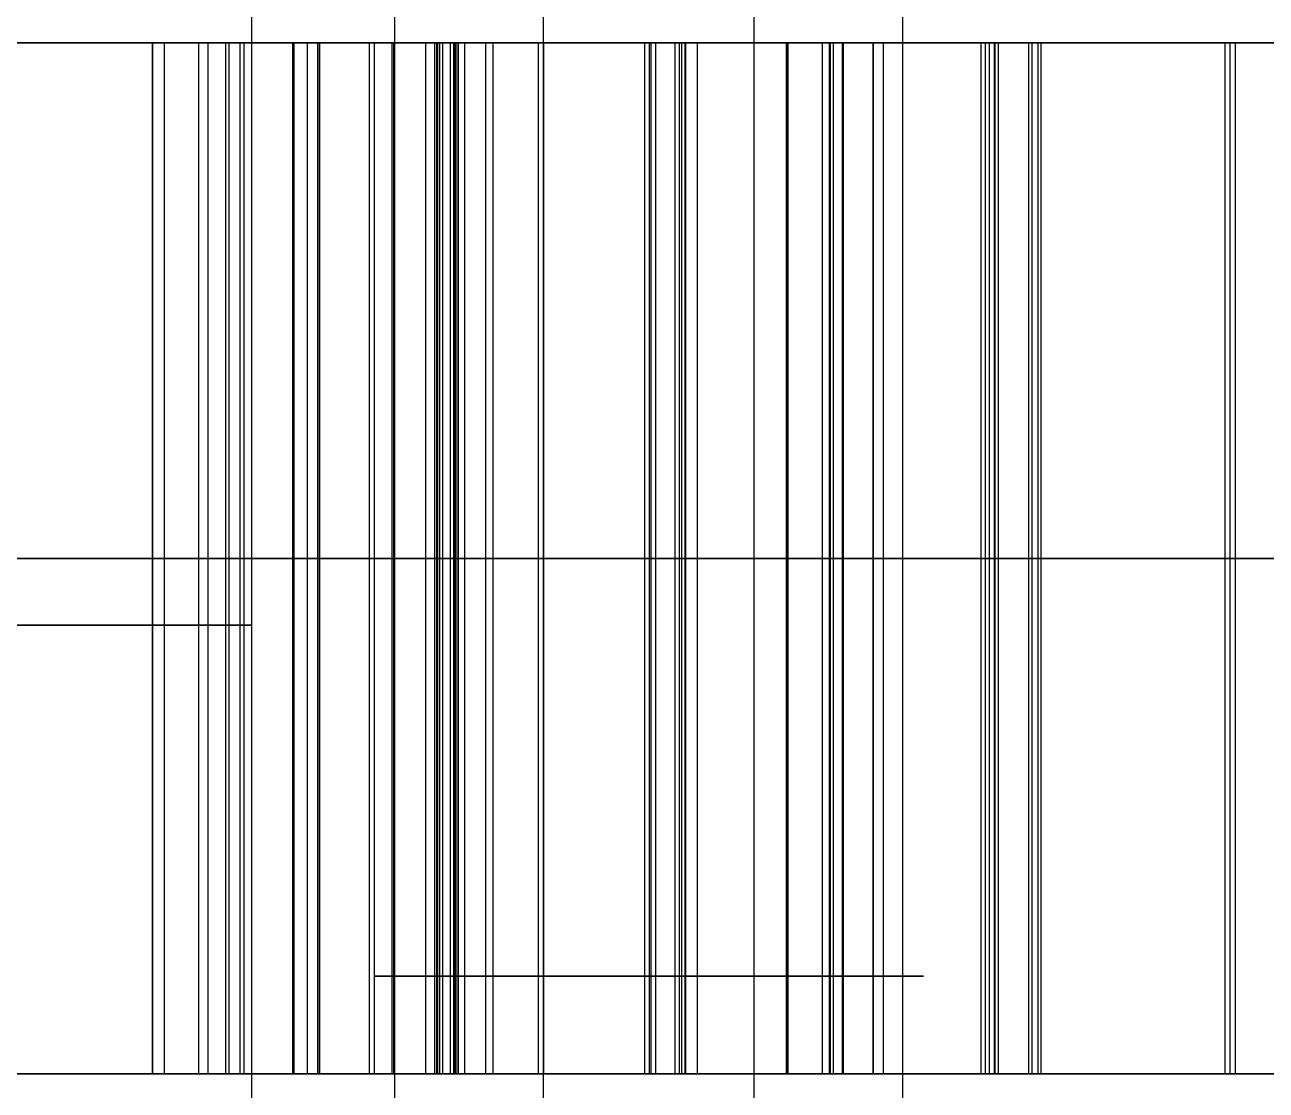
# Model space of a CAD drawing. Header units: millimetres. Extents: x -170 to 170, y -1654 to 210.
# Drawn here: x -127.76 to -109.69, y -50.76 to -35.26 of the extents above; entities that cross this region are included whole.
import ezdxf

# ---------------------------------------------------------------- set-up
doc = ezdxf.new("R2010")
doc.units = ezdxf.units.MM
doc.header["$MEASUREMENT"] = 0
doc.layers.add('V1', color=7, linetype='Continuous', true_color=0x000000)

msp = doc.modelspace()

# ---------------------------------------------------------------- linework, layer by layer
at = {"layer": 'V1'}
for p, q in [((-127.736, -35.528, 164.167), (-94.833, -35.528, 164.167)), ((-127.164, -35.528, 345.833), (-94.833, -35.528, 345.833)), ((-124.457, -35.528, 255), (-87.183, -35.528, 255)), ((-153, -43.028, 25), (153, -43.028, 25)), ((-153, -43.028, 25), (153, -43.028, 25)), ((-127.736, -50.528, 164.167), (-94.833, -50.528, 164.167)), ((-127.164, -50.528, 345.833), (-94.833, -50.528, 345.833)), ((-124.457, -50.528, 255), (-87.183, -50.528, 255))]:
    msp.add_line(p, q, dxfattribs=at)
for points, degree in [([(-124.457, -82.948, 255), (-124.457, -45.974, 255), (-124.457, -9, 255)], 2), ([(-122.375, -81.215, 305.689), (-122.375, -49.107, 305.689), (-122.375, -17, 305.689)], 2), ([(-122.375, -81.215, 204.311), (-122.375, -49.107, 204.311), (-122.375, -17, 204.311)], 2), ([(-120.21, -81.215, 300.463), (-120.21, -49.107, 300.463), (-120.21, -17, 300.463)], 2), ([(-120.21, -81.215, 209.537), (-120.21, -49.107, 209.537), (-120.21, -17, 209.537)], 2), ([(-117.148, -81.215, 307.854), (-117.148, -49.107, 307.854), (-117.148, -17, 307.854)], 2), ([(-117.148, -81.215, 202.146), (-117.148, -49.107, 202.146), (-117.148, -17, 202.146)], 2), ([(-114.984, -81.215, 302.628), (-114.984, -49.107, 302.628), (-114.984, -17, 302.628)], 2), ([(-114.984, -81.215, 207.372), (-114.984, -49.107, 207.372), (-114.984, -17, 207.372)], 2), ([(-153, -35.528), (0, -35.528), (153, -35.528)], 2), ([(153, -35.528, 50), (0, -35.528, 50), (-153, -35.528, 50)], 2), ([(-125.907, -35.528, 345.527), (-125.907, -43.028, 345.527), (-125.907, -50.528, 345.527)], 2), ([(-125.904, -35.528, 164.679), (-125.904, -43.028, 164.679), (-125.904, -50.528, 164.679)], 2), ([(-125.735, -35.528, 296.185), (-125.735, -43.028, 296.185), (-125.735, -50.528, 296.185)], 2), ([(-125.733, -35.528, 213.816), (-125.733, -43.028, 213.816), (-125.733, -50.528, 213.816)], 2), ([(-125.232, -35.528, 141.357), (-125.232, -43.028, 141.357), (-125.232, -50.528, 141.357)], 2), ([(-125.097, -35.528, 368.845), (-125.097, -43.028, 368.845), (-125.097, -50.528, 368.845)], 2), ([(-124.841, -35.528, 337.251), (-124.841, -43.028, 337.251), (-124.841, -50.528, 337.251)], 2), ([(-124.791, -35.528, 172.949), (-124.791, -43.028, 172.949), (-124.791, -50.528, 172.949)], 2), ([(-124.632, -35.528, 154.793), (-124.632, -43.028, 154.793), (-124.632, -50.528, 154.793)], 2), ([(-124.576, -35.528, 355.405), (-124.576, -43.028, 355.405), (-124.576, -50.528, 355.405)], 2), ([(-124.457, -50.528, 255), (-124.457, -43.028, 255), (-124.457, -35.528, 255)], 2), ([(-123.867, -35.528, 286.513), (-123.867, -43.028, 286.513), (-123.867, -50.528, 286.513)], 2), ([(-123.865, -35.528, 223.487), (-123.865, -43.028, 223.487), (-123.865, -50.528, 223.487)], 2), ([(-123.85, -35.528, 286.586), (-123.85, -43.028, 286.586), (-123.85, -50.528, 286.586)], 2), ([(-123.848, -35.528, 223.414), (-123.848, -43.028, 223.414), (-123.848, -50.528, 223.414)], 2), ([(-123.652, -35.528, 139.137), (-123.652, -43.028, 139.137), (-123.652, -50.528, 139.137)], 2), ([(-123.504, -35.528, 371.056), (-123.504, -43.028, 371.056), (-123.504, -50.528, 371.056)], 2), ([(-123.475, -35.528, 289.719), (-123.475, -43.028, 289.719), (-123.475, -50.528, 289.719)], 2), ([(-123.473, -35.528, 220.281), (-123.473, -43.028, 220.281), (-123.473, -50.528, 220.281)], 2), ([(-122.752, -35.528, 345.481), (-122.752, -43.028, 345.481), (-122.752, -50.528, 345.481)], 2), ([(-122.749, -35.528, 164.706), (-122.749, -43.028, 164.706), (-122.749, -50.528, 164.706)], 2), ([(-122.677, -35.528, 345.488), (-122.677, -43.028, 345.488), (-122.677, -50.528, 345.488)], 2), ([(-122.675, -35.528, 164.699), (-122.675, -43.028, 164.699), (-122.675, -50.528, 164.699)], 2), ([(-122.419, -35.528, 341.769), (-122.419, -43.028, 341.769), (-122.419, -50.528, 341.769)], 2), ([(-122.394, -35.528, 168.416), (-122.394, -43.028, 168.416), (-122.394, -50.528, 168.416)], 2), ([(-121.929, -35.528, 137.026), (-121.929, -43.028, 137.026), (-121.929, -50.528, 137.026)], 2), ([(-121.801, -35.528, 338.094), (-121.801, -43.028, 338.094), (-121.801, -50.528, 338.094)], 2), ([(-121.769, -35.528, 373.156), (-121.769, -43.028, 373.156), (-121.769, -50.528, 373.156)], 2), ([(-121.755, -35.528, 172.087), (-121.755, -43.028, 172.087), (-121.755, -50.528, 172.087)], 2), ([(-121.727, -35.528, 338.106), (-121.727, -43.028, 338.106), (-121.727, -50.528, 338.106)], 2), ([(-121.681, -35.528, 172.075), (-121.681, -43.028, 172.075), (-121.681, -50.528, 172.075)], 2), ([(-121.573, -35.528, 155.565), (-121.573, -43.028, 155.565), (-121.573, -50.528, 155.565)], 2), ([(-121.522, -35.528, 354.615), (-121.522, -43.028, 354.615), (-121.522, -50.528, 354.615)], 2), ([(-121.452, -35.528, 354.588), (-121.475, -35.528, 354.597), (-121.498, -35.528, 354.606), (-121.522, -35.528, 354.615)], 3), ([(-121.503, -35.528, 155.591), (-121.503, -43.028, 155.591), (-121.503, -50.528, 155.591)], 2), ([(-121.487, -35.528, 354.602), (-121.487, -43.028, 354.602), (-121.487, -50.528, 354.602)], 2), ([(-121.461, -35.528, 147.075), (-121.461, -43.028, 147.075), (-121.461, -50.528, 147.075)], 2), ([(-121.452, -35.528, 354.588), (-121.452, -43.028, 354.588), (-121.452, -50.528, 354.588)], 2), ([(-121.361, -35.528, 363.105), (-121.361, -43.028, 363.105), (-121.361, -50.528, 363.105)], 2), ([(-121.055, -35.528, 328.031), (-121.055, -43.028, 328.031), (-121.055, -50.528, 328.031)], 2), ([(-120.949, -35.528, 182.146), (-120.949, -43.028, 182.146), (-120.949, -50.528, 182.146)], 2), ([(-120.29, -35.528, 152.066), (-120.29, -43.028, 152.066), (-120.29, -50.528, 152.066)], 2), ([(-120.219, -35.528, 358.106), (-120.219, -43.028, 358.106), (-120.219, -50.528, 358.106)], 2), ([(-120.216, -35.528, 285.761), (-120.216, -43.028, 285.761), (-120.216, -50.528, 285.761)], 2), ([(-120.214, -35.528, 224.24), (-120.214, -43.028, 224.24), (-120.214, -50.528, 224.24)], 2), ([(-118.743, -35.528, 148.676), (-118.743, -43.028, 148.676), (-118.743, -50.528, 148.676)], 2), ([(-118.675, -35.528, 148.707), (-118.675, -43.028, 148.707), (-118.675, -50.528, 148.707)], 2), ([(-118.652, -35.528, 361.487), (-118.652, -43.028, 361.487), (-118.652, -50.528, 361.487)], 2), ([(-118.584, -35.528, 361.456), (-118.584, -43.028, 361.456), (-118.584, -50.528, 361.456)], 2), ([(-118.299, -35.528, 329.569), (-118.299, -43.028, 329.569), (-118.299, -50.528, 329.569)], 2), ([(-118.238, -35.528, 329.612), (-118.238, -43.028, 329.612), (-118.238, -50.528, 329.612)], 2), ([(-118.203, -35.528, 180.592), (-118.203, -43.028, 180.592), (-118.203, -50.528, 180.592)], 2), ([(-118.156, -35.528, 314.897), (-118.156, -43.028, 314.897), (-118.156, -50.528, 314.897)], 2), ([(-118.143, -35.528, 180.548), (-118.143, -43.028, 180.548), (-118.143, -50.528, 180.548)], 2), ([(-117.974, -35.528, 195.263), (-117.974, -43.028, 195.263), (-117.974, -50.528, 195.263)], 2), ([(-116.678, -35.528, 284.587), (-116.678, -43.028, 284.587), (-116.678, -50.528, 284.587)], 2), ([(-116.676, -35.528, 225.414), (-116.676, -43.028, 225.414), (-116.676, -50.528, 225.414)], 2), ([(-116.656, -35.528, 284.659), (-116.656, -43.028, 284.659), (-116.656, -50.528, 284.659)], 2), ([(-116.655, -35.528, 225.342), (-116.655, -43.028, 225.342), (-116.655, -50.528, 225.342)], 2), ([(-116.155, -35.528, 326.521), (-116.155, -43.028, 326.521), (-116.155, -50.528, 326.521)], 2), ([(-116.055, -35.528, 313.162), (-116.055, -43.028, 313.162), (-116.055, -50.528, 313.162)], 2), ([(-116.041, -35.528, 183.627), (-116.041, -43.028, 183.627), (-116.041, -50.528, 183.627)], 2), ([(-115.994, -35.528, 321.396), (-115.994, -43.028, 321.396), (-115.994, -50.528, 321.396)], 2), ([(-115.863, -35.528, 196.986), (-115.863, -43.028, 196.986), (-115.863, -50.528, 196.986)], 2), ([(-115.85, -35.528, 188.751), (-115.85, -43.028, 188.751), (-115.85, -50.528, 188.751)], 2), ([(-115.417, -35.528, 139.15), (-115.417, -43.028, 139.15), (-115.417, -50.528, 139.15)], 2), ([(-115.415, -35.528, 287.56), (-115.415, -43.028, 287.56), (-115.415, -50.528, 287.56)], 2), ([(-115.413, -35.528, 222.441), (-115.413, -43.028, 222.441), (-115.413, -50.528, 222.441)], 2), ([(-115.27, -35.528, 370.994), (-115.27, -43.028, 370.994), (-115.27, -50.528, 370.994)], 2), ([(-113.845, -35.528, 311.569), (-113.845, -43.028, 311.569), (-113.845, -50.528, 311.569)], 2), ([(-113.782, -35.528, 323.647), (-113.782, -43.028, 323.647), (-113.782, -50.528, 323.647)], 2), ([(-113.725, -35.528, 323.694), (-113.725, -43.028, 323.694), (-113.725, -50.528, 323.694)], 2), ([(-113.652, -35.528, 186.487), (-113.652, -43.028, 186.487), (-113.652, -50.528, 186.487)], 2), ([(-113.643, -35.528, 198.566), (-113.643, -43.028, 198.566), (-113.643, -50.528, 198.566)], 2), ([(-113.594, -35.528, 186.44), (-113.594, -43.028, 186.44), (-113.594, -50.528, 186.44)], 2), ([(-113.154, -35.528, 141.348), (-113.154, -43.028, 141.348), (-113.154, -50.528, 141.348)], 2), ([(-113.106, -35.528, 141.406), (-113.106, -43.028, 141.406), (-113.106, -50.528, 141.406)], 2), ([(-113.019, -35.528, 368.783), (-113.019, -43.028, 368.783), (-113.019, -50.528, 368.783)], 2), ([(-112.972, -35.528, 368.725), (-112.972, -43.028, 368.725), (-112.972, -50.528, 368.725)], 2), ([(-110.294, -35.528, 138.959), (-110.294, -43.028, 138.959), (-110.294, -50.528, 138.959)], 2), ([(-110.224, -35.528, 292.029), (-110.224, -43.028, 292.029), (-110.224, -50.528, 292.029)], 2), ([(-110.223, -35.528, 217.972), (-110.223, -43.028, 217.972), (-110.223, -50.528, 217.972)], 2), ([(-110.146, -35.528, 371.155), (-110.146, -43.028, 371.155), (-110.146, -50.528, 371.155)], 2), ([(-153, -43.028), (0, -43.028), (153, -43.028)], 2), ([(153, -43.028, 50), (0, -43.028, 50), (-153, -43.028, 50)], 2), ([(-153, -43.028), (0, -43.028), (153, -43.028)], 2), ([(153, -43.028, 50), (0, -43.028, 50), (-153, -43.028, 50)], 2), ([(-121.452, -43.028, 354.588), (-121.475, -43.028, 354.597), (-121.498, -43.028, 354.606), (-121.522, -43.028, 354.615)], 3), ([(-153, -50.528), (0, -50.528), (153, -50.528)], 2), ([(153, -50.528, 50), (0, -50.528, 50), (-153, -50.528, 50)], 2), ([(-121.452, -50.528, 354.588), (-121.475, -50.528, 354.597), (-121.498, -50.528, 354.606), (-121.522, -50.528, 354.615)], 3)]:
    msp.add_open_spline(points, degree=degree, dxfattribs=at)
for points in [[(-128.457, -35.528, 259), (-124.457, -35.528, 259), (-124.457, -35.528, 255), (-124.457, -35.528, 251), (-128.457, -35.528, 251), (-132.457, -35.528, 251), (-132.457, -35.528, 255), (-132.457, -35.528, 259), (-128.457, -35.528, 259)], [(-128.457, -44, 259), (-124.457, -44, 259), (-124.457, -44, 255), (-124.457, -44, 251), (-128.457, -44, 251), (-132.457, -44, 251), (-132.457, -44, 255), (-132.457, -44, 259), (-128.457, -44, 259)], [(-128.457, -44, 259), (-124.457, -44, 259), (-124.457, -44, 255), (-124.457, -44, 251), (-128.457, -44, 251), (-132.457, -44, 251), (-132.457, -44, 255), (-132.457, -44, 259), (-128.457, -44, 259)], [(-117.148, -49.107, 307.854), (-113.453, -49.107, 306.323), (-114.984, -49.107, 302.628), (-116.514, -49.107, 298.932), (-120.21, -49.107, 300.463), (-123.905, -49.107, 301.994), (-122.375, -49.107, 305.689), (-120.844, -49.107, 309.385), (-117.148, -49.107, 307.854)], [(-120.21, -49.107, 209.537), (-116.514, -49.107, 211.068), (-114.984, -49.107, 207.372), (-113.453, -49.107, 203.677), (-117.148, -49.107, 202.146), (-120.844, -49.107, 200.615), (-122.375, -49.107, 204.311), (-123.905, -49.107, 208.006), (-120.21, -49.107, 209.537)], [(-128.457, -50.528, 259), (-124.457, -50.528, 259), (-124.457, -50.528, 255), (-124.457, -50.528, 251), (-128.457, -50.528, 251), (-132.457, -50.528, 251), (-132.457, -50.528, 255), (-132.457, -50.528, 259), (-128.457, -50.528, 259)]]:
    msp.add_rational_spline(points, [1, 0.707106781187, 1, 0.707106781187, 1, 0.707106781187, 1, 0.707106781187, 1], degree=2, knots=[0, 0, 0, 6.283185, 6.283185, 12.566371, 12.566371, 18.849556, 18.849556, 25.132741, 25.132741, 25.132741], dxfattribs=at)
for points, knots in [([(-122.675, -35.528, 164.699), (-122.699, -35.528, 164.702), (-122.724, -35.528, 164.704), (-122.749, -35.528, 164.706), (-123.78, -35.528, 164.808), (-124.849, -35.528, 164.814), (-125.904, -35.528, 164.679), (-128.084, -35.528, 164.398), (-130.465, -35.528, 162.717), (-132.029, -35.528, 161.612)], [85.577816, 85.577816, 85.577816, 85.577816, 85.596806, 85.596806, 85.596806, 86.386465, 86.386465, 86.386465, 87.153569, 87.153569, 87.153569, 87.153569]), ([(-132.013, -35.528, 348.63), (-130.456, -35.528, 347.515), (-128.085, -35.528, 345.82), (-125.907, -35.528, 345.527), (-124.853, -35.528, 345.385), (-123.783, -35.528, 345.385), (-122.752, -35.528, 345.481), (-122.727, -35.528, 345.483), (-122.702, -35.528, 345.485), (-122.677, -35.528, 345.488)], [24.278552, 24.278552, 24.278552, 24.278552, 25.045637, 25.045637, 25.045637, 25.835305, 25.835305, 25.835305, 25.854354, 25.854354, 25.854354, 25.854354]), ([(-131.333, -35.528, 156.21), (-129.541, -35.528, 155.536), (-126.812, -35.528, 154.513), (-124.632, -35.528, 154.793), (-123.578, -35.528, 154.929), (-122.545, -35.528, 155.206), (-121.573, -35.528, 155.565), (-121.549, -35.528, 155.574), (-121.526, -35.528, 155.583), (-121.503, -35.528, 155.591)], [88.593646, 88.593646, 88.593646, 88.593646, 89.360731, 89.360731, 89.360731, 90.150398, 90.150398, 90.150398, 90.169447, 90.169447, 90.169447, 90.169447]), ([(-121.522, -35.528, 354.615), (-122.491, -35.528, 354.98), (-123.523, -35.528, 355.263), (-124.576, -35.528, 355.405), (-126.754, -35.528, 355.698), (-129.49, -35.528, 354.691), (-131.286, -35.528, 354.028)], [21.281712, 21.281712, 21.281712, 21.281712, 22.071372, 22.071372, 22.071372, 22.838476, 22.838476, 22.838476, 22.838476]), ([(-121.727, -35.528, 338.106), (-121.752, -35.528, 338.102), (-121.776, -35.528, 338.098), (-121.801, -35.528, 338.094), (-122.823, -35.528, 337.925), (-123.858, -35.528, 337.655), (-124.841, -35.528, 337.251), (-126.874, -35.528, 336.416), (-128.74, -35.528, 334.176), (-129.964, -35.528, 332.703)], [28.408844, 28.408844, 28.408844, 28.408844, 28.427833, 28.427833, 28.427833, 29.217493, 29.217493, 29.217493, 29.984597, 29.984597, 29.984597, 29.984597]), ([(-129.886, -35.528, 177.526), (-128.671, -35.528, 176.047), (-126.819, -35.528, 173.796), (-124.791, -35.528, 172.949), (-123.81, -35.528, 172.539), (-122.777, -35.528, 172.262), (-121.755, -35.528, 172.087), (-121.731, -35.528, 172.083), (-121.706, -35.528, 172.079), (-121.681, -35.528, 172.075)], [81.447524, 81.447524, 81.447524, 81.447524, 82.214609, 82.214609, 82.214609, 83.004277, 83.004277, 83.004277, 83.023326, 83.023326, 83.023326, 83.023326]), ([(-127.894, -35.528, 327.665), (-125.989, -35.528, 327.478), (-123.087, -35.528, 327.196), (-121.055, -35.528, 328.031), (-120.071, -35.528, 328.435), (-119.145, -35.528, 328.97), (-118.299, -35.528, 329.569), (-118.279, -35.528, 329.583), (-118.258, -35.528, 329.598), (-118.238, -35.528, 329.612)], [31.424674, 31.424674, 31.424674, 31.424674, 32.191759, 32.191759, 32.191759, 32.981426, 32.981426, 32.981426, 33.000475, 33.000475, 33.000475, 33.000475]), ([(-118.143, -35.528, 180.548), (-118.163, -35.528, 180.563), (-118.183, -35.528, 180.577), (-118.203, -35.528, 180.592), (-119.045, -35.528, 181.196), (-119.968, -35.528, 181.736), (-120.949, -35.528, 182.146), (-122.977, -35.528, 182.993), (-125.88, -35.528, 182.728), (-127.787, -35.528, 182.552)], [78.431695, 78.431695, 78.431695, 78.431695, 78.450684, 78.450684, 78.450684, 79.240344, 79.240344, 79.240344, 80.007448, 80.007448, 80.007448, 80.007448]), ([(-123.867, -35.528, 286.513), (-123.861, -35.528, 286.537), (-123.856, -35.528, 286.562), (-123.85, -35.528, 286.586), (-123.618, -35.528, 287.596), (-123.475, -35.528, 288.656), (-123.475, -35.528, 289.719), (-123.475, -35.528, 291.917), (-124.838, -35.528, 294.493), (-125.735, -35.528, 296.185)], [71.285573, 71.285573, 71.285573, 71.285573, 71.304563, 71.304563, 71.304563, 72.094222, 72.094222, 72.094222, 72.861326, 72.861326, 72.861326, 72.861326]), ([(-125.733, -35.528, 213.816), (-124.836, -35.528, 215.507), (-123.473, -35.528, 218.084), (-123.473, -35.528, 220.281), (-123.473, -35.528, 221.344), (-123.616, -35.528, 222.404), (-123.848, -35.528, 223.414), (-123.854, -35.528, 223.438), (-123.86, -35.528, 223.463), (-123.865, -35.528, 223.487)], [31.424674, 31.424674, 31.424674, 31.424674, 32.191759, 32.191759, 32.191759, 32.981426, 32.981426, 32.981426, 33.000475, 33.000475, 33.000475, 33.000475]), ([(-118.675, -35.528, 148.707), (-118.697, -35.528, 148.697), (-118.72, -35.528, 148.687), (-118.743, -35.528, 148.676), (-119.687, -35.528, 148.249), (-120.616, -35.528, 147.72), (-121.461, -35.528, 147.075), (-123.209, -35.528, 145.742), (-124.431, -35.528, 143.096), (-125.232, -35.528, 141.357)], [92.723938, 92.723938, 92.723938, 92.723938, 92.742927, 92.742927, 92.742927, 93.532587, 93.532587, 93.532587, 94.299691, 94.299691, 94.299691, 94.299691]), ([(-125.097, -35.528, 368.845), (-124.307, -35.528, 367.101), (-123.1, -35.528, 364.448), (-121.361, -35.528, 363.105), (-120.519, -35.528, 362.455), (-119.593, -35.528, 361.92), (-118.652, -35.528, 361.487), (-118.629, -35.528, 361.477), (-118.606, -35.528, 361.466), (-118.584, -35.528, 361.456)], [102.885889, 102.885889, 102.885889, 102.885889, 103.652974, 103.652974, 103.652974, 104.442641, 104.442641, 104.442641, 104.46169, 104.46169, 104.46169, 104.46169]), ([(-121.929, -35.528, 137.026), (-120.04, -35.528, 137.339), (-117.165, -35.528, 137.817), (-115.417, -35.528, 139.15), (-114.572, -35.528, 139.794), (-113.816, -35.528, 140.551), (-113.154, -35.528, 141.348), (-113.138, -35.528, 141.367), (-113.122, -35.528, 141.386), (-113.106, -35.528, 141.406)], [95.739767, 95.739767, 95.739767, 95.739767, 96.506852, 96.506852, 96.506852, 97.29652, 97.29652, 97.29652, 97.315569, 97.315569, 97.315569, 97.315569]), ([(-112.972, -35.528, 368.725), (-112.988, -35.528, 368.744), (-113.004, -35.528, 368.763), (-113.019, -35.528, 368.783), (-113.676, -35.528, 369.584), (-114.428, -35.528, 370.344), (-115.27, -35.528, 370.994), (-117.01, -35.528, 372.337), (-119.882, -35.528, 372.832), (-121.769, -35.528, 373.156)], [99.870059, 99.870059, 99.870059, 99.870059, 99.889049, 99.889049, 99.889049, 100.678708, 100.678708, 100.678708, 101.445812, 101.445812, 101.445812, 101.445812]), ([(-113.725, -35.528, 323.694), (-113.744, -35.528, 323.679), (-113.763, -35.528, 323.663), (-113.782, -35.528, 323.647), (-114.583, -35.528, 322.99), (-115.344, -35.528, 322.238), (-115.994, -35.528, 321.396), (-117.337, -35.528, 319.657), (-117.832, -35.528, 316.784), (-118.156, -35.528, 314.897)], [35.554966, 35.554966, 35.554966, 35.554966, 35.573955, 35.573955, 35.573955, 36.363615, 36.363615, 36.363615, 37.130719, 37.130719, 37.130719, 37.130719]), ([(-117.974, -35.528, 195.263), (-117.661, -35.528, 193.374), (-117.183, -35.528, 190.499), (-115.85, -35.528, 188.751), (-115.206, -35.528, 187.906), (-114.449, -35.528, 187.149), (-113.652, -35.528, 186.487), (-113.633, -35.528, 186.471), (-113.614, -35.528, 186.455), (-113.594, -35.528, 186.44)], [74.301403, 74.301403, 74.301403, 74.301403, 75.068488, 75.068488, 75.068488, 75.858155, 75.858155, 75.858155, 75.877204, 75.877204, 75.877204, 75.877204]), ([(-110.224, -35.528, 292.029), (-111.847, -35.528, 291.012), (-114.316, -35.528, 289.463), (-115.415, -35.528, 287.56), (-115.946, -35.528, 286.639), (-116.353, -35.528, 285.649), (-116.656, -35.528, 284.659), (-116.664, -35.528, 284.635), (-116.671, -35.528, 284.611), (-116.678, -35.528, 284.587)], [67.155281, 67.155281, 67.155281, 67.155281, 67.922366, 67.922366, 67.922366, 68.712034, 68.712034, 68.712034, 68.731083, 68.731083, 68.731083, 68.731083]), ([(-116.676, -35.528, 225.414), (-116.669, -35.528, 225.39), (-116.662, -35.528, 225.366), (-116.655, -35.528, 225.342), (-116.351, -35.528, 224.351), (-115.945, -35.528, 223.362), (-115.413, -35.528, 222.441), (-114.314, -35.528, 220.538), (-111.845, -35.528, 218.988), (-110.223, -35.528, 217.972)], [35.554966, 35.554966, 35.554966, 35.554966, 35.573955, 35.573955, 35.573955, 36.363615, 36.363615, 36.363615, 37.130719, 37.130719, 37.130719, 37.130719]), ([(-113.845, -35.528, 311.569), (-112.101, -35.528, 312.36), (-109.448, -35.528, 313.566), (-108.105, -35.528, 315.306), (-107.455, -35.528, 316.147), (-106.92, -35.528, 317.073), (-106.487, -35.528, 318.015), (-106.477, -35.528, 318.037), (-106.466, -35.528, 318.06), (-106.456, -35.528, 318.083)], [38.570795, 38.570795, 38.570795, 38.570795, 39.33788, 39.33788, 39.33788, 40.127548, 40.127548, 40.127548, 40.146597, 40.146597, 40.146597, 40.146597]), ([(-106.293, -35.528, 192.008), (-106.303, -35.528, 192.031), (-106.313, -35.528, 192.054), (-106.324, -35.528, 192.076), (-106.751, -35.528, 193.02), (-107.28, -35.528, 193.95), (-107.925, -35.528, 194.795), (-109.258, -35.528, 196.543), (-111.904, -35.528, 197.765), (-113.643, -35.528, 198.566)], [71.285573, 71.285573, 71.285573, 71.285573, 71.304563, 71.304563, 71.304563, 72.094222, 72.094222, 72.094222, 72.861326, 72.861326, 72.861326, 72.861326]), ([(-122.675, -43.028, 164.699), (-122.699, -43.028, 164.702), (-122.724, -43.028, 164.704), (-122.749, -43.028, 164.706), (-123.78, -43.028, 164.808), (-124.849, -43.028, 164.814), (-125.904, -43.028, 164.679), (-128.084, -43.028, 164.398), (-130.465, -43.028, 162.717), (-132.029, -43.028, 161.612)], [85.577816, 85.577816, 85.577816, 85.577816, 85.596806, 85.596806, 85.596806, 86.386465, 86.386465, 86.386465, 87.153569, 87.153569, 87.153569, 87.153569]), ([(-132.013, -43.028, 348.63), (-130.456, -43.028, 347.515), (-128.085, -43.028, 345.82), (-125.907, -43.028, 345.527), (-124.853, -43.028, 345.385), (-123.783, -43.028, 345.385), (-122.752, -43.028, 345.481), (-122.727, -43.028, 345.483), (-122.702, -43.028, 345.485), (-122.677, -43.028, 345.488)], [24.278552, 24.278552, 24.278552, 24.278552, 25.045637, 25.045637, 25.045637, 25.835305, 25.835305, 25.835305, 25.854354, 25.854354, 25.854354, 25.854354]), ([(-131.333, -43.028, 156.21), (-129.541, -43.028, 155.536), (-126.812, -43.028, 154.513), (-124.632, -43.028, 154.793), (-123.578, -43.028, 154.929), (-122.545, -43.028, 155.206), (-121.573, -43.028, 155.565), (-121.549, -43.028, 155.574), (-121.526, -43.028, 155.583), (-121.503, -43.028, 155.591)], [88.593646, 88.593646, 88.593646, 88.593646, 89.360731, 89.360731, 89.360731, 90.150398, 90.150398, 90.150398, 90.169447, 90.169447, 90.169447, 90.169447]), ([(-121.522, -43.028, 354.615), (-122.491, -43.028, 354.98), (-123.523, -43.028, 355.263), (-124.576, -43.028, 355.405), (-126.754, -43.028, 355.698), (-129.49, -43.028, 354.691), (-131.286, -43.028, 354.028)], [21.281712, 21.281712, 21.281712, 21.281712, 22.071372, 22.071372, 22.071372, 22.838476, 22.838476, 22.838476, 22.838476]), ([(-121.727, -43.028, 338.106), (-121.752, -43.028, 338.102), (-121.776, -43.028, 338.098), (-121.801, -43.028, 338.094), (-122.823, -43.028, 337.925), (-123.858, -43.028, 337.655), (-124.841, -43.028, 337.251), (-126.874, -43.028, 336.416), (-128.74, -43.028, 334.176), (-129.964, -43.028, 332.703)], [28.408844, 28.408844, 28.408844, 28.408844, 28.427833, 28.427833, 28.427833, 29.217493, 29.217493, 29.217493, 29.984597, 29.984597, 29.984597, 29.984597]), ([(-129.886, -43.028, 177.526), (-128.671, -43.028, 176.047), (-126.819, -43.028, 173.796), (-124.791, -43.028, 172.949), (-123.81, -43.028, 172.539), (-122.777, -43.028, 172.262), (-121.755, -43.028, 172.087), (-121.731, -43.028, 172.083), (-121.706, -43.028, 172.079), (-121.681, -43.028, 172.075)], [81.447524, 81.447524, 81.447524, 81.447524, 82.214609, 82.214609, 82.214609, 83.004277, 83.004277, 83.004277, 83.023326, 83.023326, 83.023326, 83.023326]), ([(-127.894, -43.028, 327.665), (-125.989, -43.028, 327.478), (-123.087, -43.028, 327.196), (-121.055, -43.028, 328.031), (-120.071, -43.028, 328.435), (-119.145, -43.028, 328.97), (-118.299, -43.028, 329.569), (-118.279, -43.028, 329.583), (-118.258, -43.028, 329.598), (-118.238, -43.028, 329.612)], [31.424674, 31.424674, 31.424674, 31.424674, 32.191759, 32.191759, 32.191759, 32.981426, 32.981426, 32.981426, 33.000475, 33.000475, 33.000475, 33.000475]), ([(-118.143, -43.028, 180.548), (-118.163, -43.028, 180.563), (-118.183, -43.028, 180.577), (-118.203, -43.028, 180.592), (-119.045, -43.028, 181.196), (-119.968, -43.028, 181.736), (-120.949, -43.028, 182.146), (-122.977, -43.028, 182.993), (-125.88, -43.028, 182.728), (-127.787, -43.028, 182.552)], [78.431695, 78.431695, 78.431695, 78.431695, 78.450684, 78.450684, 78.450684, 79.240344, 79.240344, 79.240344, 80.007448, 80.007448, 80.007448, 80.007448]), ([(-123.867, -43.028, 286.513), (-123.861, -43.028, 286.537), (-123.856, -43.028, 286.562), (-123.85, -43.028, 286.586), (-123.618, -43.028, 287.596), (-123.475, -43.028, 288.656), (-123.475, -43.028, 289.719), (-123.475, -43.028, 291.917), (-124.838, -43.028, 294.493), (-125.735, -43.028, 296.185)], [71.285573, 71.285573, 71.285573, 71.285573, 71.304563, 71.304563, 71.304563, 72.094222, 72.094222, 72.094222, 72.861326, 72.861326, 72.861326, 72.861326]), ([(-125.733, -43.028, 213.816), (-124.836, -43.028, 215.507), (-123.473, -43.028, 218.084), (-123.473, -43.028, 220.281), (-123.473, -43.028, 221.344), (-123.616, -43.028, 222.404), (-123.848, -43.028, 223.414), (-123.854, -43.028, 223.438), (-123.86, -43.028, 223.463), (-123.865, -43.028, 223.487)], [31.424674, 31.424674, 31.424674, 31.424674, 32.191759, 32.191759, 32.191759, 32.981426, 32.981426, 32.981426, 33.000475, 33.000475, 33.000475, 33.000475]), ([(-118.675, -43.028, 148.707), (-118.697, -43.028, 148.697), (-118.72, -43.028, 148.687), (-118.743, -43.028, 148.676), (-119.687, -43.028, 148.249), (-120.616, -43.028, 147.72), (-121.461, -43.028, 147.075), (-123.209, -43.028, 145.742), (-124.431, -43.028, 143.096), (-125.232, -43.028, 141.357)], [92.723938, 92.723938, 92.723938, 92.723938, 92.742927, 92.742927, 92.742927, 93.532587, 93.532587, 93.532587, 94.299691, 94.299691, 94.299691, 94.299691]), ([(-125.097, -43.028, 368.845), (-124.307, -43.028, 367.101), (-123.1, -43.028, 364.448), (-121.361, -43.028, 363.105), (-120.519, -43.028, 362.455), (-119.593, -43.028, 361.92), (-118.652, -43.028, 361.487), (-118.629, -43.028, 361.477), (-118.606, -43.028, 361.466), (-118.584, -43.028, 361.456)], [102.885889, 102.885889, 102.885889, 102.885889, 103.652974, 103.652974, 103.652974, 104.442641, 104.442641, 104.442641, 104.46169, 104.46169, 104.46169, 104.46169]), ([(-121.929, -43.028, 137.026), (-120.04, -43.028, 137.339), (-117.165, -43.028, 137.817), (-115.417, -43.028, 139.15), (-114.572, -43.028, 139.794), (-113.816, -43.028, 140.551), (-113.154, -43.028, 141.348), (-113.138, -43.028, 141.367), (-113.122, -43.028, 141.386), (-113.106, -43.028, 141.406)], [95.739767, 95.739767, 95.739767, 95.739767, 96.506852, 96.506852, 96.506852, 97.29652, 97.29652, 97.29652, 97.315569, 97.315569, 97.315569, 97.315569]), ([(-112.972, -43.028, 368.725), (-112.988, -43.028, 368.744), (-113.004, -43.028, 368.763), (-113.019, -43.028, 368.783), (-113.676, -43.028, 369.584), (-114.428, -43.028, 370.344), (-115.27, -43.028, 370.994), (-117.01, -43.028, 372.337), (-119.882, -43.028, 372.832), (-121.769, -43.028, 373.156)], [99.870059, 99.870059, 99.870059, 99.870059, 99.889049, 99.889049, 99.889049, 100.678708, 100.678708, 100.678708, 101.445812, 101.445812, 101.445812, 101.445812]), ([(-113.725, -43.028, 323.694), (-113.744, -43.028, 323.679), (-113.763, -43.028, 323.663), (-113.782, -43.028, 323.647), (-114.583, -43.028, 322.99), (-115.344, -43.028, 322.238), (-115.994, -43.028, 321.396), (-117.337, -43.028, 319.657), (-117.832, -43.028, 316.784), (-118.156, -43.028, 314.897)], [35.554966, 35.554966, 35.554966, 35.554966, 35.573955, 35.573955, 35.573955, 36.363615, 36.363615, 36.363615, 37.130719, 37.130719, 37.130719, 37.130719]), ([(-117.974, -43.028, 195.263), (-117.661, -43.028, 193.374), (-117.183, -43.028, 190.499), (-115.85, -43.028, 188.751), (-115.206, -43.028, 187.906), (-114.449, -43.028, 187.149), (-113.652, -43.028, 186.487), (-113.633, -43.028, 186.471), (-113.614, -43.028, 186.455), (-113.594, -43.028, 186.44)], [74.301403, 74.301403, 74.301403, 74.301403, 75.068488, 75.068488, 75.068488, 75.858155, 75.858155, 75.858155, 75.877204, 75.877204, 75.877204, 75.877204]), ([(-110.224, -43.028, 292.029), (-111.847, -43.028, 291.012), (-114.316, -43.028, 289.463), (-115.415, -43.028, 287.56), (-115.946, -43.028, 286.639), (-116.353, -43.028, 285.649), (-116.656, -43.028, 284.659), (-116.664, -43.028, 284.635), (-116.671, -43.028, 284.611), (-116.678, -43.028, 284.587)], [67.155281, 67.155281, 67.155281, 67.155281, 67.922366, 67.922366, 67.922366, 68.712034, 68.712034, 68.712034, 68.731083, 68.731083, 68.731083, 68.731083]), ([(-116.676, -43.028, 225.414), (-116.669, -43.028, 225.39), (-116.662, -43.028, 225.366), (-116.655, -43.028, 225.342), (-116.351, -43.028, 224.351), (-115.945, -43.028, 223.362), (-115.413, -43.028, 222.441), (-114.314, -43.028, 220.538), (-111.845, -43.028, 218.988), (-110.223, -43.028, 217.972)], [35.554966, 35.554966, 35.554966, 35.554966, 35.573955, 35.573955, 35.573955, 36.363615, 36.363615, 36.363615, 37.130719, 37.130719, 37.130719, 37.130719]), ([(-113.845, -43.028, 311.569), (-112.101, -43.028, 312.36), (-109.448, -43.028, 313.566), (-108.105, -43.028, 315.306), (-107.455, -43.028, 316.147), (-106.92, -43.028, 317.073), (-106.487, -43.028, 318.015), (-106.477, -43.028, 318.037), (-106.466, -43.028, 318.06), (-106.456, -43.028, 318.083)], [38.570795, 38.570795, 38.570795, 38.570795, 39.33788, 39.33788, 39.33788, 40.127548, 40.127548, 40.127548, 40.146597, 40.146597, 40.146597, 40.146597]), ([(-106.293, -43.028, 192.008), (-106.303, -43.028, 192.031), (-106.313, -43.028, 192.054), (-106.324, -43.028, 192.076), (-106.751, -43.028, 193.02), (-107.28, -43.028, 193.95), (-107.925, -43.028, 194.795), (-109.258, -43.028, 196.543), (-111.904, -43.028, 197.765), (-113.643, -43.028, 198.566)], [71.285573, 71.285573, 71.285573, 71.285573, 71.304563, 71.304563, 71.304563, 72.094222, 72.094222, 72.094222, 72.861326, 72.861326, 72.861326, 72.861326]), ([(-122.675, -50.528, 164.699), (-122.699, -50.528, 164.702), (-122.724, -50.528, 164.704), (-122.749, -50.528, 164.706), (-123.78, -50.528, 164.808), (-124.849, -50.528, 164.814), (-125.904, -50.528, 164.679), (-128.084, -50.528, 164.398), (-130.465, -50.528, 162.717), (-132.029, -50.528, 161.612)], [85.577816, 85.577816, 85.577816, 85.577816, 85.596806, 85.596806, 85.596806, 86.386465, 86.386465, 86.386465, 87.153569, 87.153569, 87.153569, 87.153569]), ([(-132.013, -50.528, 348.63), (-130.456, -50.528, 347.515), (-128.085, -50.528, 345.82), (-125.907, -50.528, 345.527), (-124.853, -50.528, 345.385), (-123.783, -50.528, 345.385), (-122.752, -50.528, 345.481), (-122.727, -50.528, 345.483), (-122.702, -50.528, 345.485), (-122.677, -50.528, 345.488)], [24.278552, 24.278552, 24.278552, 24.278552, 25.045637, 25.045637, 25.045637, 25.835305, 25.835305, 25.835305, 25.854354, 25.854354, 25.854354, 25.854354]), ([(-131.333, -50.528, 156.21), (-129.541, -50.528, 155.536), (-126.812, -50.528, 154.513), (-124.632, -50.528, 154.793), (-123.578, -50.528, 154.929), (-122.545, -50.528, 155.206), (-121.573, -50.528, 155.565), (-121.549, -50.528, 155.574), (-121.526, -50.528, 155.583), (-121.503, -50.528, 155.591)], [88.593646, 88.593646, 88.593646, 88.593646, 89.360731, 89.360731, 89.360731, 90.150398, 90.150398, 90.150398, 90.169447, 90.169447, 90.169447, 90.169447]), ([(-121.522, -50.528, 354.615), (-122.491, -50.528, 354.98), (-123.523, -50.528, 355.263), (-124.576, -50.528, 355.405), (-126.754, -50.528, 355.698), (-129.49, -50.528, 354.691), (-131.286, -50.528, 354.028)], [21.281712, 21.281712, 21.281712, 21.281712, 22.071372, 22.071372, 22.071372, 22.838476, 22.838476, 22.838476, 22.838476]), ([(-121.727, -50.528, 338.106), (-121.752, -50.528, 338.102), (-121.776, -50.528, 338.098), (-121.801, -50.528, 338.094), (-122.823, -50.528, 337.925), (-123.858, -50.528, 337.655), (-124.841, -50.528, 337.251), (-126.874, -50.528, 336.416), (-128.74, -50.528, 334.176), (-129.964, -50.528, 332.703)], [28.408844, 28.408844, 28.408844, 28.408844, 28.427833, 28.427833, 28.427833, 29.217493, 29.217493, 29.217493, 29.984597, 29.984597, 29.984597, 29.984597]), ([(-129.886, -50.528, 177.526), (-128.671, -50.528, 176.047), (-126.819, -50.528, 173.796), (-124.791, -50.528, 172.949), (-123.81, -50.528, 172.539), (-122.777, -50.528, 172.262), (-121.755, -50.528, 172.087), (-121.731, -50.528, 172.083), (-121.706, -50.528, 172.079), (-121.681, -50.528, 172.075)], [81.447524, 81.447524, 81.447524, 81.447524, 82.214609, 82.214609, 82.214609, 83.004277, 83.004277, 83.004277, 83.023326, 83.023326, 83.023326, 83.023326]), ([(-127.894, -50.528, 327.665), (-125.989, -50.528, 327.478), (-123.087, -50.528, 327.196), (-121.055, -50.528, 328.031), (-120.071, -50.528, 328.435), (-119.145, -50.528, 328.97), (-118.299, -50.528, 329.569), (-118.279, -50.528, 329.583), (-118.258, -50.528, 329.598), (-118.238, -50.528, 329.612)], [31.424674, 31.424674, 31.424674, 31.424674, 32.191759, 32.191759, 32.191759, 32.981426, 32.981426, 32.981426, 33.000475, 33.000475, 33.000475, 33.000475]), ([(-118.143, -50.528, 180.548), (-118.163, -50.528, 180.563), (-118.183, -50.528, 180.577), (-118.203, -50.528, 180.592), (-119.045, -50.528, 181.196), (-119.968, -50.528, 181.736), (-120.949, -50.528, 182.146), (-122.977, -50.528, 182.993), (-125.88, -50.528, 182.728), (-127.787, -50.528, 182.552)], [78.431695, 78.431695, 78.431695, 78.431695, 78.450684, 78.450684, 78.450684, 79.240344, 79.240344, 79.240344, 80.007448, 80.007448, 80.007448, 80.007448]), ([(-123.867, -50.528, 286.513), (-123.861, -50.528, 286.537), (-123.856, -50.528, 286.562), (-123.85, -50.528, 286.586), (-123.618, -50.528, 287.596), (-123.475, -50.528, 288.656), (-123.475, -50.528, 289.719), (-123.475, -50.528, 291.917), (-124.838, -50.528, 294.493), (-125.735, -50.528, 296.185)], [71.285573, 71.285573, 71.285573, 71.285573, 71.304563, 71.304563, 71.304563, 72.094222, 72.094222, 72.094222, 72.861326, 72.861326, 72.861326, 72.861326]), ([(-125.733, -50.528, 213.816), (-124.836, -50.528, 215.507), (-123.473, -50.528, 218.084), (-123.473, -50.528, 220.281), (-123.473, -50.528, 221.344), (-123.616, -50.528, 222.404), (-123.848, -50.528, 223.414), (-123.854, -50.528, 223.438), (-123.86, -50.528, 223.463), (-123.865, -50.528, 223.487)], [31.424674, 31.424674, 31.424674, 31.424674, 32.191759, 32.191759, 32.191759, 32.981426, 32.981426, 32.981426, 33.000475, 33.000475, 33.000475, 33.000475]), ([(-118.675, -50.528, 148.707), (-118.697, -50.528, 148.697), (-118.72, -50.528, 148.687), (-118.743, -50.528, 148.676), (-119.687, -50.528, 148.249), (-120.616, -50.528, 147.72), (-121.461, -50.528, 147.075), (-123.209, -50.528, 145.742), (-124.431, -50.528, 143.096), (-125.232, -50.528, 141.357)], [92.723938, 92.723938, 92.723938, 92.723938, 92.742927, 92.742927, 92.742927, 93.532587, 93.532587, 93.532587, 94.299691, 94.299691, 94.299691, 94.299691]), ([(-125.097, -50.528, 368.845), (-124.307, -50.528, 367.101), (-123.1, -50.528, 364.448), (-121.361, -50.528, 363.105), (-120.519, -50.528, 362.455), (-119.593, -50.528, 361.92), (-118.652, -50.528, 361.487), (-118.629, -50.528, 361.477), (-118.606, -50.528, 361.466), (-118.584, -50.528, 361.456)], [102.885889, 102.885889, 102.885889, 102.885889, 103.652974, 103.652974, 103.652974, 104.442641, 104.442641, 104.442641, 104.46169, 104.46169, 104.46169, 104.46169]), ([(-121.929, -50.528, 137.026), (-120.04, -50.528, 137.339), (-117.165, -50.528, 137.817), (-115.417, -50.528, 139.15), (-114.572, -50.528, 139.794), (-113.816, -50.528, 140.551), (-113.154, -50.528, 141.348), (-113.138, -50.528, 141.367), (-113.122, -50.528, 141.386), (-113.106, -50.528, 141.406)], [95.739767, 95.739767, 95.739767, 95.739767, 96.506852, 96.506852, 96.506852, 97.29652, 97.29652, 97.29652, 97.315569, 97.315569, 97.315569, 97.315569]), ([(-112.972, -50.528, 368.725), (-112.988, -50.528, 368.744), (-113.004, -50.528, 368.763), (-113.019, -50.528, 368.783), (-113.676, -50.528, 369.584), (-114.428, -50.528, 370.344), (-115.27, -50.528, 370.994), (-117.01, -50.528, 372.337), (-119.882, -50.528, 372.832), (-121.769, -50.528, 373.156)], [99.870059, 99.870059, 99.870059, 99.870059, 99.889049, 99.889049, 99.889049, 100.678708, 100.678708, 100.678708, 101.445812, 101.445812, 101.445812, 101.445812]), ([(-113.725, -50.528, 323.694), (-113.744, -50.528, 323.679), (-113.763, -50.528, 323.663), (-113.782, -50.528, 323.647), (-114.583, -50.528, 322.99), (-115.344, -50.528, 322.238), (-115.994, -50.528, 321.396), (-117.337, -50.528, 319.657), (-117.832, -50.528, 316.784), (-118.156, -50.528, 314.897)], [35.554966, 35.554966, 35.554966, 35.554966, 35.573955, 35.573955, 35.573955, 36.363615, 36.363615, 36.363615, 37.130719, 37.130719, 37.130719, 37.130719]), ([(-117.974, -50.528, 195.263), (-117.661, -50.528, 193.374), (-117.183, -50.528, 190.499), (-115.85, -50.528, 188.751), (-115.206, -50.528, 187.906), (-114.449, -50.528, 187.149), (-113.652, -50.528, 186.487), (-113.633, -50.528, 186.471), (-113.614, -50.528, 186.455), (-113.594, -50.528, 186.44)], [74.301403, 74.301403, 74.301403, 74.301403, 75.068488, 75.068488, 75.068488, 75.858155, 75.858155, 75.858155, 75.877204, 75.877204, 75.877204, 75.877204]), ([(-110.224, -50.528, 292.029), (-111.847, -50.528, 291.012), (-114.316, -50.528, 289.463), (-115.415, -50.528, 287.56), (-115.946, -50.528, 286.639), (-116.353, -50.528, 285.649), (-116.656, -50.528, 284.659), (-116.664, -50.528, 284.635), (-116.671, -50.528, 284.611), (-116.678, -50.528, 284.587)], [67.155281, 67.155281, 67.155281, 67.155281, 67.922366, 67.922366, 67.922366, 68.712034, 68.712034, 68.712034, 68.731083, 68.731083, 68.731083, 68.731083]), ([(-116.676, -50.528, 225.414), (-116.669, -50.528, 225.39), (-116.662, -50.528, 225.366), (-116.655, -50.528, 225.342), (-116.351, -50.528, 224.351), (-115.945, -50.528, 223.362), (-115.413, -50.528, 222.441), (-114.314, -50.528, 220.538), (-111.845, -50.528, 218.988), (-110.223, -50.528, 217.972)], [35.554966, 35.554966, 35.554966, 35.554966, 35.573955, 35.573955, 35.573955, 36.363615, 36.363615, 36.363615, 37.130719, 37.130719, 37.130719, 37.130719]), ([(-113.845, -50.528, 311.569), (-112.101, -50.528, 312.36), (-109.448, -50.528, 313.566), (-108.105, -50.528, 315.306), (-107.455, -50.528, 316.147), (-106.92, -50.528, 317.073), (-106.487, -50.528, 318.015), (-106.477, -50.528, 318.037), (-106.466, -50.528, 318.06), (-106.456, -50.528, 318.083)], [38.570795, 38.570795, 38.570795, 38.570795, 39.33788, 39.33788, 39.33788, 40.127548, 40.127548, 40.127548, 40.146597, 40.146597, 40.146597, 40.146597]), ([(-106.293, -50.528, 192.008), (-106.303, -50.528, 192.031), (-106.313, -50.528, 192.054), (-106.324, -50.528, 192.076), (-106.751, -50.528, 193.02), (-107.28, -50.528, 193.95), (-107.925, -50.528, 194.795), (-109.258, -50.528, 196.543), (-111.904, -50.528, 197.765), (-113.643, -50.528, 198.566)], [71.285573, 71.285573, 71.285573, 71.285573, 71.304563, 71.304563, 71.304563, 72.094222, 72.094222, 72.094222, 72.861326, 72.861326, 72.861326, 72.861326])]:
    msp.add_open_spline(points, degree=3, knots=knots, dxfattribs=at)
for points, weights in [([(-125.735, -35.528, 296.185), (-127.549, -35.528, 296.305), (-129.367, -35.528, 296.305), (-131.182, -35.528, 296.185)], [1, 0.998547387537, 0.998547387537, 1]), ([(-131.18, -35.528, 213.815), (-129.366, -35.528, 213.695), (-127.547, -35.528, 213.696), (-125.733, -35.528, 213.816)], [1, 0.998547387537, 0.998547387537, 1]), ([(-125.232, -35.528, 141.357), (-124.227, -35.528, 139.841), (-123.125, -35.528, 138.396), (-121.929, -35.528, 137.026)], [1, 0.998547387537, 0.998547387537, 1]), ([(-121.769, -35.528, 373.156), (-122.973, -35.528, 371.793), (-124.084, -35.528, 370.354), (-125.097, -35.528, 368.845)], [1, 0.998547387537, 0.998547387537, 1]), ([(-116.678, -35.528, 284.587), (-118.993, -35.528, 285.509), (-121.401, -35.528, 286.154), (-123.867, -35.528, 286.513)], [1, 0.995432816344, 0.995432816344, 1]), ([(-123.865, -35.528, 223.487), (-121.399, -35.528, 223.846), (-118.992, -35.528, 224.492), (-116.676, -35.528, 225.414)], [1, 0.995432816344, 0.995432816344, 1]), ([(-122.677, -35.528, 345.488), (-122.65, -35.528, 342.996), (-122.332, -35.528, 340.524), (-121.727, -35.528, 338.106)], [1, 0.995432816344, 0.995432816344, 1]), ([(-121.681, -35.528, 172.075), (-122.3, -35.528, 169.661), (-122.633, -35.528, 167.191), (-122.675, -35.528, 164.699)], [1, 0.995432816344, 0.995432816344, 1]), ([(-121.503, -35.528, 155.591), (-120.832, -35.528, 153.191), (-119.885, -35.528, 150.886), (-118.675, -35.528, 148.707)], [1, 0.995432816344, 0.995432816344, 1]), ([(-118.584, -35.528, 361.456), (-119.806, -35.528, 359.284), (-120.767, -35.528, 356.984), (-121.452, -35.528, 354.588)], [1, 0.995432816344, 0.995432816344, 1]), ([(-118.238, -35.528, 329.612), (-116.969, -35.528, 327.467), (-115.457, -35.528, 325.486), (-113.725, -35.528, 323.694)], [1, 0.995432816344, 0.995432816344, 1]), ([(-118.156, -35.528, 314.897), (-116.793, -35.528, 313.694), (-115.354, -35.528, 312.583), (-113.845, -35.528, 311.569)], [1, 0.998547387537, 0.998547387537, 1]), ([(-113.594, -35.528, 186.44), (-115.338, -35.528, 184.658), (-116.861, -35.528, 182.686), (-118.143, -35.528, 180.548)], [1, 0.995432816344, 0.995432816344, 1]), ([(-113.643, -35.528, 198.566), (-115.159, -35.528, 197.561), (-116.604, -35.528, 196.458), (-117.974, -35.528, 195.263)], [1, 0.998547387537, 0.998547387537, 1]), ([(-113.106, -35.528, 141.406), (-111.325, -35.528, 139.662), (-109.352, -35.528, 138.14), (-107.215, -35.528, 136.858)], [1, 0.995432816344, 0.995432816344, 1]), ([(-107.054, -35.528, 373.238), (-109.199, -35.528, 371.969), (-111.181, -35.528, 370.457), (-112.972, -35.528, 368.725)], [1, 0.995432816344, 0.995432816344, 1]), ([(-105.508, -35.528, 289.306), (-107.019, -35.528, 290.317), (-108.593, -35.528, 291.226), (-110.224, -35.528, 292.029)], [1, 0.998547387537, 0.998547387537, 1]), ([(-110.223, -35.528, 217.972), (-108.592, -35.528, 218.775), (-107.017, -35.528, 219.684), (-105.506, -35.528, 220.695)], [1, 0.998547387537, 0.998547387537, 1]), ([(-125.735, -43.028, 296.185), (-127.549, -43.028, 296.305), (-129.367, -43.028, 296.305), (-131.182, -43.028, 296.185)], [1, 0.998547387537, 0.998547387537, 1]), ([(-131.18, -43.028, 213.815), (-129.366, -43.028, 213.695), (-127.547, -43.028, 213.696), (-125.733, -43.028, 213.816)], [1, 0.998547387537, 0.998547387537, 1]), ([(-125.232, -43.028, 141.357), (-124.227, -43.028, 139.841), (-123.125, -43.028, 138.396), (-121.929, -43.028, 137.026)], [1, 0.998547387537, 0.998547387537, 1]), ([(-121.769, -43.028, 373.156), (-122.973, -43.028, 371.793), (-124.084, -43.028, 370.354), (-125.097, -43.028, 368.845)], [1, 0.998547387537, 0.998547387537, 1]), ([(-116.678, -43.028, 284.587), (-118.993, -43.028, 285.509), (-121.401, -43.028, 286.154), (-123.867, -43.028, 286.513)], [1, 0.995432816344, 0.995432816344, 1]), ([(-123.865, -43.028, 223.487), (-121.399, -43.028, 223.846), (-118.992, -43.028, 224.492), (-116.676, -43.028, 225.414)], [1, 0.995432816344, 0.995432816344, 1]), ([(-122.677, -43.028, 345.488), (-122.65, -43.028, 342.996), (-122.332, -43.028, 340.524), (-121.727, -43.028, 338.106)], [1, 0.995432816344, 0.995432816344, 1]), ([(-121.681, -43.028, 172.075), (-122.3, -43.028, 169.661), (-122.633, -43.028, 167.191), (-122.675, -43.028, 164.699)], [1, 0.995432816344, 0.995432816344, 1]), ([(-121.503, -43.028, 155.591), (-120.832, -43.028, 153.191), (-119.885, -43.028, 150.886), (-118.675, -43.028, 148.707)], [1, 0.995432816344, 0.995432816344, 1]), ([(-118.584, -43.028, 361.456), (-119.806, -43.028, 359.284), (-120.767, -43.028, 356.984), (-121.452, -43.028, 354.588)], [1, 0.995432816344, 0.995432816344, 1]), ([(-118.238, -43.028, 329.612), (-116.969, -43.028, 327.467), (-115.457, -43.028, 325.486), (-113.725, -43.028, 323.694)], [1, 0.995432816344, 0.995432816344, 1]), ([(-118.156, -43.028, 314.897), (-116.793, -43.028, 313.694), (-115.354, -43.028, 312.583), (-113.845, -43.028, 311.569)], [1, 0.998547387537, 0.998547387537, 1]), ([(-113.594, -43.028, 186.44), (-115.338, -43.028, 184.658), (-116.861, -43.028, 182.686), (-118.143, -43.028, 180.548)], [1, 0.995432816344, 0.995432816344, 1]), ([(-113.643, -43.028, 198.566), (-115.159, -43.028, 197.561), (-116.604, -43.028, 196.458), (-117.974, -43.028, 195.263)], [1, 0.998547387537, 0.998547387537, 1]), ([(-113.106, -43.028, 141.406), (-111.325, -43.028, 139.662), (-109.352, -43.028, 138.14), (-107.215, -43.028, 136.858)], [1, 0.995432816344, 0.995432816344, 1]), ([(-107.054, -43.028, 373.238), (-109.199, -43.028, 371.969), (-111.181, -43.028, 370.457), (-112.972, -43.028, 368.725)], [1, 0.995432816344, 0.995432816344, 1]), ([(-105.508, -43.028, 289.306), (-107.019, -43.028, 290.317), (-108.593, -43.028, 291.226), (-110.224, -43.028, 292.029)], [1, 0.998547387537, 0.998547387537, 1]), ([(-110.223, -43.028, 217.972), (-108.592, -43.028, 218.775), (-107.017, -43.028, 219.684), (-105.506, -43.028, 220.695)], [1, 0.998547387537, 0.998547387537, 1]), ([(-125.735, -50.528, 296.185), (-127.549, -50.528, 296.305), (-129.367, -50.528, 296.305), (-131.182, -50.528, 296.185)], [1, 0.998547387537, 0.998547387537, 1]), ([(-131.18, -50.528, 213.815), (-129.366, -50.528, 213.695), (-127.547, -50.528, 213.696), (-125.733, -50.528, 213.816)], [1, 0.998547387537, 0.998547387537, 1]), ([(-125.232, -50.528, 141.357), (-124.227, -50.528, 139.841), (-123.125, -50.528, 138.396), (-121.929, -50.528, 137.026)], [1, 0.998547387537, 0.998547387537, 1]), ([(-121.769, -50.528, 373.156), (-122.973, -50.528, 371.793), (-124.084, -50.528, 370.354), (-125.097, -50.528, 368.845)], [1, 0.998547387537, 0.998547387537, 1]), ([(-116.678, -50.528, 284.587), (-118.993, -50.528, 285.509), (-121.401, -50.528, 286.154), (-123.867, -50.528, 286.513)], [1, 0.995432816344, 0.995432816344, 1]), ([(-123.865, -50.528, 223.487), (-121.399, -50.528, 223.846), (-118.992, -50.528, 224.492), (-116.676, -50.528, 225.414)], [1, 0.995432816344, 0.995432816344, 1]), ([(-122.677, -50.528, 345.488), (-122.65, -50.528, 342.996), (-122.332, -50.528, 340.524), (-121.727, -50.528, 338.106)], [1, 0.995432816344, 0.995432816344, 1]), ([(-121.681, -50.528, 172.075), (-122.3, -50.528, 169.661), (-122.633, -50.528, 167.191), (-122.675, -50.528, 164.699)], [1, 0.995432816344, 0.995432816344, 1]), ([(-121.503, -50.528, 155.591), (-120.832, -50.528, 153.191), (-119.885, -50.528, 150.886), (-118.675, -50.528, 148.707)], [1, 0.995432816344, 0.995432816344, 1]), ([(-118.584, -50.528, 361.456), (-119.806, -50.528, 359.284), (-120.767, -50.528, 356.984), (-121.452, -50.528, 354.588)], [1, 0.995432816344, 0.995432816344, 1]), ([(-118.238, -50.528, 329.612), (-116.969, -50.528, 327.467), (-115.457, -50.528, 325.486), (-113.725, -50.528, 323.694)], [1, 0.995432816344, 0.995432816344, 1]), ([(-118.156, -50.528, 314.897), (-116.793, -50.528, 313.694), (-115.354, -50.528, 312.583), (-113.845, -50.528, 311.569)], [1, 0.998547387537, 0.998547387537, 1]), ([(-113.594, -50.528, 186.44), (-115.338, -50.528, 184.658), (-116.861, -50.528, 182.686), (-118.143, -50.528, 180.548)], [1, 0.995432816344, 0.995432816344, 1]), ([(-113.643, -50.528, 198.566), (-115.159, -50.528, 197.561), (-116.604, -50.528, 196.458), (-117.974, -50.528, 195.263)], [1, 0.998547387537, 0.998547387537, 1]), ([(-113.106, -50.528, 141.406), (-111.325, -50.528, 139.662), (-109.352, -50.528, 138.14), (-107.215, -50.528, 136.858)], [1, 0.995432816344, 0.995432816344, 1]), ([(-107.054, -50.528, 373.238), (-109.199, -50.528, 371.969), (-111.181, -50.528, 370.457), (-112.972, -50.528, 368.725)], [1, 0.995432816344, 0.995432816344, 1]), ([(-105.508, -50.528, 289.306), (-107.019, -50.528, 290.317), (-108.593, -50.528, 291.226), (-110.224, -50.528, 292.029)], [1, 0.998547387537, 0.998547387537, 1]), ([(-110.223, -50.528, 217.972), (-108.592, -50.528, 218.775), (-107.017, -50.528, 219.684), (-105.506, -50.528, 220.695)], [1, 0.998547387537, 0.998547387537, 1])]:
    msp.add_rational_spline(points, weights, degree=3, dxfattribs=at)

doc.saveas('drawing.dxf')
